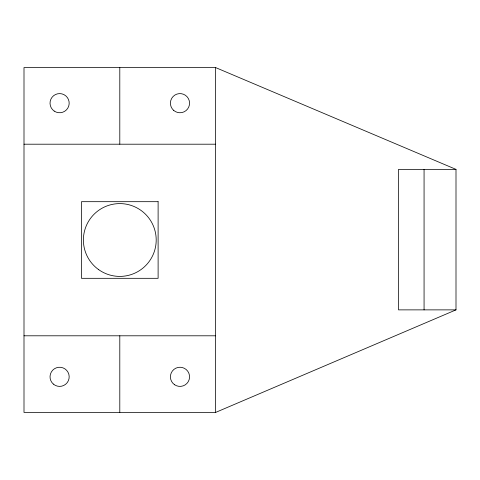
<?xml version="1.0" encoding="UTF-8"?>
<svg xmlns="http://www.w3.org/2000/svg" width="480" height="480" viewBox="0 0 480 480"><rect width="100%" height="100%" fill="white"/><g stroke="black" fill="none" stroke-linecap="round" stroke-linejoin="round"><path stroke-width="0.72" d="M215.592 412.434L456 309.87L456 169.374L215.592 67.566L24 67.566L24 412.434L215.592 412.434L215.592 67.566M24 144.204L215.592 144.204M456 169.374L398.52 169.374L398.52 309.87L456 309.87M24 335.796L215.592 335.796M424.068 169.374L424.068 309.87M119.796 67.566L119.796 144.204M119.796 335.796L119.796 412.434M158.112 201.684L81.48 201.684L81.48 278.316L158.112 278.316L158.112 201.684M98.592 269.592A36.402 36.402 0 0 0 156.024 243.57A36.402 36.402 0 0 0 104.772 206.844A36.402 36.402 0 0 0 98.592 269.592M54.222 111.096A9.582 9.582 0 0 0 69.156 103.872A9.582 9.582 0 0 0 55.434 94.548A9.582 9.582 0 0 0 54.222 111.096M173.724 110.424A9.582 9.582 0 0 0 189.396 104.97A9.582 9.582 0 0 0 176.838 94.128A9.582 9.582 0 0 0 173.724 110.424M53.346 384.078A9.582 9.582 0 0 0 69.012 378.624A9.582 9.582 0 0 0 56.454 367.782A9.582 9.582 0 0 0 53.346 384.078M174.606 384.75A9.582 9.582 0 0 0 189.54 377.526A9.582 9.582 0 0 0 175.818 368.202A9.582 9.582 0 0 0 174.606 384.75"/></g></svg>
